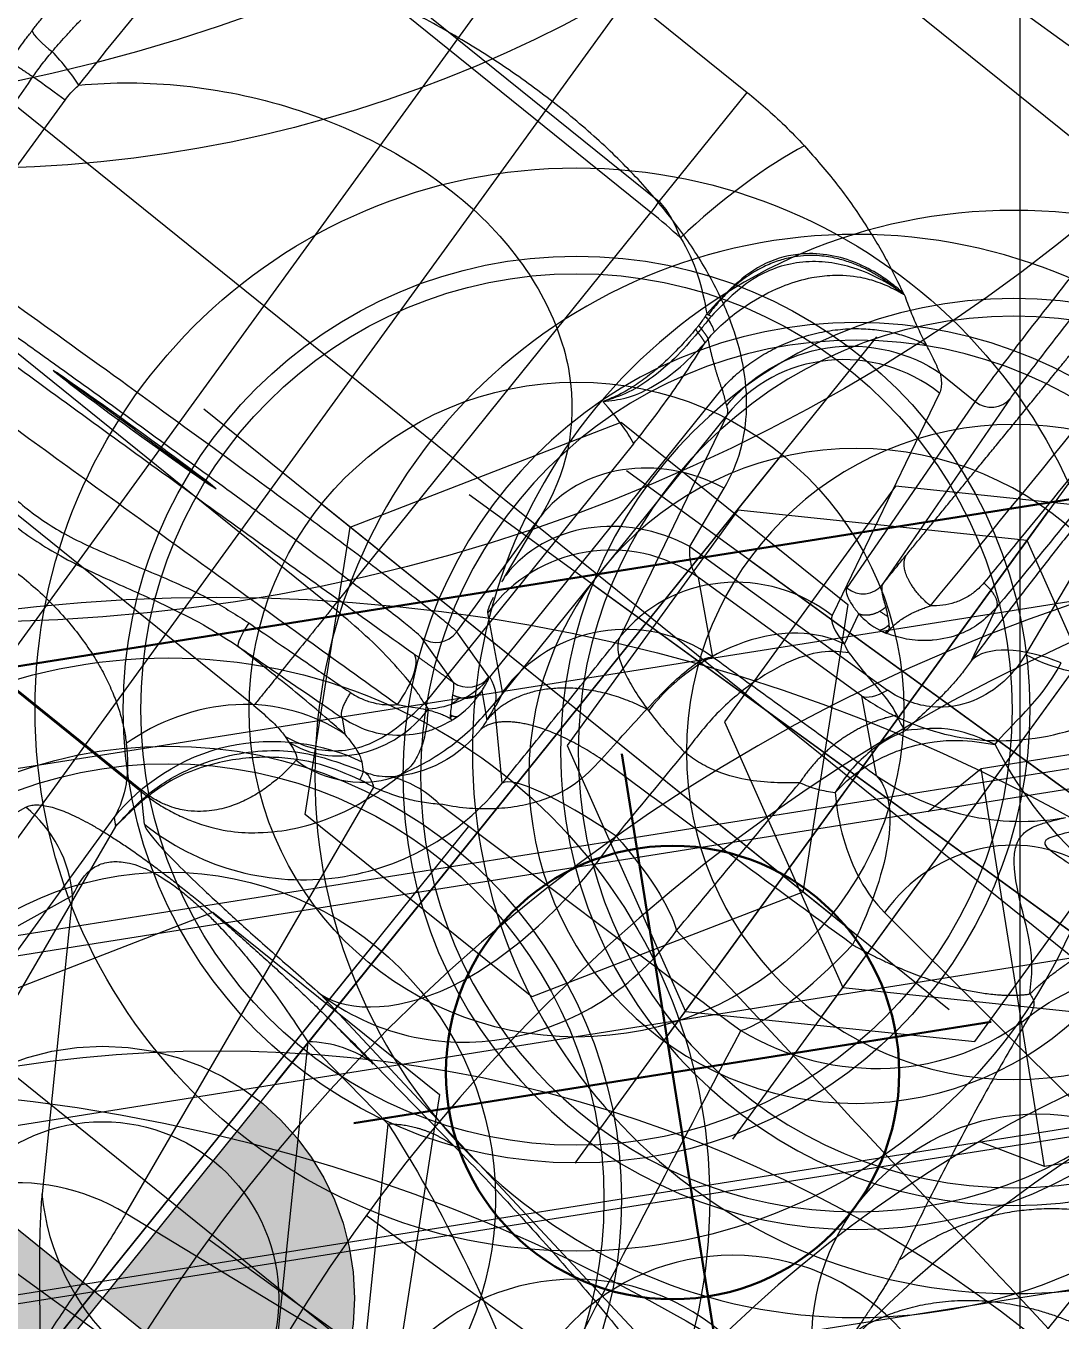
# Model space of a CAD drawing. Header units: millimetres. Extents: x 10462777 to 22643323, y 453826 to 1389191.
# Drawn here: x 11287679.01 to 11287699.56, y 585182.22 to 585207.93 of the extents above; entities that cross this region are included whole.
import ezdxf

# ---------------------------------------------------------------- set-up
doc = ezdxf.new("R2010")
doc.units = ezdxf.units.MM
doc.header["$LTSCALE"] = 200
doc.header["$MEASUREMENT"] = 0
for name, pattern in [('CENTER', [2, 1.25, -0.25, 0.25, -0.25]), ('HIDDEN', [3.75, 2.5, -1.25]), ('PHANTOM', [2.5, 1.25, -0.25, 0.25, -0.25, 0.25, -0.25])]:
    doc.linetypes.add(name, pattern=pattern)
doc.layers.get('0').update_dxf_attribs({"linetype": 'CONTINUOUS'})
for name, color, linetype in [('1', 1, 'CENTER'), ('CDQ2A50-25DC-A93L', 7, 'CONTINUOUS'), ('CENTER', 1, 'CONTINUOUS'), ('CL', 3, 'CONTINUOUS'), ('DR1433-A-002-023-000', 7, 'CONTINUOUS'), ('DR1501-002-005-002', 7, 'CONTINUOUS'), ('HIDDEN', 7, 'HIDDEN'), ('HL', 2, 'HIDDEN')]:
    doc.layers.add(name, color=color, linetype=linetype)
doc.layers.add('DR1431-08-005-000', color=7, linetype='CONTINUOUS', lineweight=50)
doc.layers.add('LAYOUT', color=8, linetype='CONTINUOUS', lineweight=25)

# ---------------------------------------------------------------- blocks, each defined once
blk = doc.blocks.new('A$C321A0869')
at = {"layer": '1', "color": 155, "linetype": 'Continuous'}
for p, q in [((391.308, 251.071), (391.308, 285.091)), ((391.336, 285.091), (391.336, 251.072)), ((394.042, 250.404), (394.042, 267.311)), ((396.544, 267.311), (396.544, 250.404)), ((406.611, 250.404), (406.611, 267.169)), ((406.88, 267.169), (406.88, 250.411)), ((409.665, 267.169), (409.665, 250.411)), ((142.66, 259.573), (127.241, 259.573)), ((144.148, 258.77), (145.052, 249.289)), ((388.255, 253.219), (389.63, 252.66)), ((387.473, 251.397), (388.848, 250.838)), ((390.846, 250.619), (391.308, 251.071)), ((391.336, 251.072), (391.308, 251.072)), ((388.848, 250.838), (383.855, 247.596)), ((396.544, 250.404), (402.263, 250.404)), ((402.263, 250.404), (406.611, 250.404)), ((406.88, 250.411), (409.665, 250.411)), ((393.954, 249.533), (393.915, 249.404)), ((138.401, 247.109), (138.274, 248.447)), ((396.196, 247.791), (396.157, 247.662)), ((402.819, 247.791), (396.196, 247.791)), ((138.401, 247.109), (143.249, 247.109)), ((397.423, 247.109), (404.769, 247.109)), ((123.156, 243.104), (123.156, 246.992)), ((140.06, 245.603), (138.899, 246.709)), ((142.9, 246.709), (138.899, 246.709)), ((142.9, 246.709), (144.06, 245.604)), ((395.937, 245.596), (397.074, 246.709)), ((404.432, 246.709), (397.074, 246.709)), ((404.432, 246.709), (399.653, 245.596)), ((135.65, 243.018), (135.65, 245.834)), ((135.778, 244.496), (135.65, 245.834)), ((388.255, 230.607), (390.414, 245.777)), ((389.516, 245.383), (383.254, 241.316)), ((389.516, 245.383), (389.245, 243.116)), ((389.998, 244.065), (389.727, 241.798)), ((407.725, 243.932), (407.725, 243.036)), ((136.297, 243.342), (135.926, 243.695)), ((407.413, 243.695), (405.897, 243.342)), ((136.767, 242.895), (136.297, 243.342)), ((405.897, 243.342), (403.093, 242.689)), ((136.695, 242.67), (135.65, 243.018)), ((384.209, 239.846), (389.245, 243.116)), ((407.725, 243.036), (403.247, 242.697)), ((137.087, 242.59), (136.767, 242.895)), ((403.093, 242.689), (402.635, 242.583)), ((128.116, 242.509), (126.116, 242.509)), ((128.116, 242.544), (128.116, 242.509)), ((128.116, 242.509), (130.116, 242.509)), ((136.192, 242.167), (135.148, 242.515)), ((408.216, 242.533), (403.737, 242.194)), ((136.742, 242.361), (137.163, 241.947)), ((402.348, 242.038), (402.994, 242.194)), ((134.811, 240.303), (135.048, 240.07)), ((403.678, 239.871), (404.805, 240.142)), ((137.119, 229.818), (136.133, 239.558)), ((398.701, 238.074), (397.284, 224.823)), ((132.31, 236.044), (132.438, 235.91)), ((132.31, 215.653), (132.31, 236.044)), ((132.438, 235.91), (133.419, 226.225)), ((146.225, 230.578), (137.119, 229.818))]:
    blk.add_line(p, q, dxfattribs=at)
for centre, major_axis, ratio, start_param, end_param in [((387.119, 252.66), (-0.947, -2.33), 0.998404, 1.145984, 1.956304), ((144.661, 251.903), (-3.004, -0.286), 0.87535, 1.617467, 3.033135), ((395.869, 250.619), (-3.52, 3.593), 0.99732, 0.797101, 2.378779), ((405.83, 250.404), (0, 3.018), 0.258819, 4.453821, 4.712389), ((407.34, 248.861), (2.957, -0.603), 0.210015, 0.770298, 1.871528), ((395.897, 249.404), (-1.926, 0.582), 0.853679, 0.339936, 1.953394), ((402.429, 250.404), (0, -3.018), 0.258819, 0.523599, 1.006905), ((138.664, 245.834), (3.004, 0.286), 0.87535, 1.617467, 3.033136), ((405.485, 248.8), (0.117, 0.999), 0.31841, 3.708241, 4.07908), ((405.86, 247.557), (0.107, -1), 0.154007, 3.904321, 4.025682), ((122.547, 247.392), (-0.98, 0.226), 0.189557, 4.024984, 4.921857), ((387.314, 243.953), (-2.74, 4.219), 0.962309, 0.190372, 1.570796), ((138.792, 244.496), (-3.004, -0.286), 0.87535, 4.75906, 6.174726), ((143.992, 250.627), (-3.469, -3.642), 0.997391, 0.77587, 1.562653), ((138.94, 243.695), (2.081, 2.185), 0.997391, 0.775872, 2.330495), ((404.473, 243.695), (0.684, -2.939), 0.973036, 1.348003, 2.920626), ((395.437, 245.777), (4.98, -0.709), 0.937234, 3.292249, 4.923338), ((140.101, 242.59), (-2.081, -2.185), 0.997391, 3.917464, 5.472087), ((399.694, 242.583), (-0.684, 2.939), 0.973037, 4.489701, 6.062323), ((387.487, 244.065), (2.497, -0.299), 0.914871, 0.129992, 0.739049), ((399.407, 242.038), (-2.935, 0.702), 0.709716, 3.466593, 5.059134), ((144.47, 244.638), (4.977, 0.725), 0.939867, 4.654655, 5.894075), ((135.148, 243.017), (-0.159, -0.477), 0.998478, 0.321964, 1.891847), ((408.216, 243.036), (0.038, -0.502), 0.974229, 4.638864, 6.205734), ((403.737, 242.694), (0.038, -0.502), 0.974229, 4.638872, 6.205747), ((402.658, 240.572), (0, -2.013), 0.224952, 3.193901, 3.896219), ((132.301, 240.738), (-0.012, 0.503), 0.186507, 1.566321, 3.088304), ((398.937, 235.246), (3.001, -0.321), 0.938062, 0.151539, 1.749148), ((137.434, 226.048), (4.004, 0.405), 0.940056, 1.554234, 2.987664)]:
    blk.add_ellipse(centre, major_axis=major_axis, ratio=ratio, start_param=start_param, end_param=end_param, dxfattribs=at)
at = {"layer": '1', "color": 155, "linetype": 'Continuous', "extrusion": (0, 0, -1)}
for start_param, end_param in [(0.000305, 1.570796), (3.141593, 6.283185), (1.570796, 3.141288)]:
    blk.add_ellipse((128.116, 242.509), major_axis=(-2, 0), ratio=0.017455, start_param=start_param, end_param=end_param, dxfattribs=at)
at = {"layer": '1', "color": 155, "linetype": 'Continuous'}
for points, degree in [([(138.274, 248.447), (138.247, 248.725), (138.123, 249.258), (137.736, 249.996), (137.17, 250.651), (136.447, 251.219), (135.592, 251.693), (134.628, 252.074), (133.573, 252.36), (132.444, 252.554), (131.257, 252.658), (130.022, 252.671), (128.75, 252.594), (127.453, 252.426), (126.143, 252.166), (124.831, 251.812), (123.978, 251.516), (123.556, 251.352)], 3), ([(389.63, 252.66), (389.66, 252.647), (389.716, 252.614), (389.794, 252.539), (389.864, 252.441), (389.929, 252.322), (389.988, 252.184), (390.041, 252.029), (390.089, 251.857), (390.133, 251.669), (390.172, 251.465), (390.207, 251.245), (390.238, 251.008), (390.264, 250.753), (390.287, 250.479), (390.305, 250.187), (390.319, 249.88), (390.328, 249.571), (390.332, 249.27), (390.333, 248.958), (390.33, 248.615), (390.322, 248.245), (390.309, 247.862), (390.292, 247.472), (390.271, 247.076), (390.246, 246.674), (390.216, 246.265), (390.182, 245.848), (390.144, 245.42), (390.101, 244.982), (390.053, 244.532), (390.017, 244.222), (389.998, 244.065)], 3), ([(390.846, 250.619), (390.821, 250.594), (390.771, 250.479), (390.698, 250.112), (390.628, 249.559), (390.564, 248.834), (390.506, 247.952), (390.455, 246.93), (390.427, 246.175), (390.414, 245.777)], 3), ([(394.042, 250.404), (394.042, 250.333), (394.039, 250.195), (394.028, 249.992), (394.01, 249.809), (393.985, 249.651), (393.965, 249.569), (393.954, 249.533)], 3), ([(406.88, 250.411), (406.848, 250.147), (406.725, 249.884), (406.585, 249.633)], 3), ([(406.611, 250.404), (406.657, 250.404), (406.747, 250.405), (406.836, 250.409), (406.88, 250.411)], 3), ([(409.665, 250.411), (409.665, 250.259), (409.658, 249.94), (409.623, 249.424), (409.579, 249.053), (409.551, 248.861)], 3), ([(406.585, 249.633), (406.413, 249.126), (406.083, 248.658), (405.737, 248.277)], 3), ([(393.915, 249.404), (393.851, 249.19), (393.785, 249.061), (393.725, 249.064)], 3), ([(145.052, 249.289), (145.074, 249.063), (145.054, 248.602), (144.8, 247.923), (144.236, 247.306), (143.576, 247.109), (143.249, 247.109)], 3), ([(393.725, 249.064), (393.724, 248.408), (394.151, 247.603), (394.819, 247.264)], 3), ([(121.819, 247.718), (121.82, 247.788), (121.825, 247.933), (121.836, 248.16), (121.852, 248.4), (121.866, 248.57), (121.873, 248.657)], 3), ([(405.359, 248.26), (405.294, 248.261), (405.165, 248.264), (404.971, 248.274), (404.779, 248.29), (404.589, 248.311), (404.401, 248.339), (404.216, 248.372), (404.034, 248.413), (403.856, 248.46), (403.684, 248.514), (403.52, 248.574), (403.364, 248.641), (403.22, 248.714), (403.132, 248.766), (403.089, 248.791)], 3), ([(122.385, 247.621), (122.39, 247.682), (122.4, 247.808), (122.42, 248.01), (122.445, 248.226), (122.465, 248.38), (122.477, 248.46)], 3), ([(405.359, 248.26), (405.352, 248.235), (405.345, 248.208), (405.338, 248.18)], 3), ([(405.438, 248.18), (405.405, 248.179), (405.371, 248.18), (405.338, 248.18)], 3), ([(405.456, 248.26), (405.445, 248.26), (405.423, 248.26), (405.391, 248.26), (405.37, 248.26), (405.359, 248.26)], 3), ([(405.456, 248.26), (405.449, 248.234), (405.443, 248.208), (405.438, 248.18)], 3), ([(405.673, 248.179), (405.594, 248.179), (405.516, 248.179), (405.438, 248.18)], 3), ([(405.676, 248.269), (405.636, 248.266), (405.559, 248.261), (405.489, 248.26), (405.456, 248.26)], 3), ([(405.757, 248.177), (405.742, 248.177), (405.713, 248.178), (405.686, 248.178), (405.673, 248.179)], 3), ([(405.737, 248.277), (405.726, 248.275), (405.705, 248.272), (405.685, 248.27), (405.676, 248.269)], 3), ([(405.744, 248.243), (405.748, 248.222), (405.752, 248.2), (405.757, 248.177)], 3), ([(404.769, 247.109), (405.022, 247.531), (405.367, 247.943)], 2), ([(405.264, 247.943), (405.299, 247.943), (405.333, 247.943), (405.367, 247.943)], 3), ([(405.367, 247.943), (405.432, 247.945), (405.495, 247.943), (405.557, 247.937)], 3), ([(121.821, 246.974), (121.819, 247.026), (121.816, 247.136), (121.814, 247.312), (121.814, 247.505), (121.817, 247.645), (121.819, 247.718)], 3), ([(121.819, 247.718), (121.878, 247.666), (122.167, 247.618), (122.385, 247.621)], 3), ([(122.369, 246.992), (122.368, 247.034), (122.366, 247.124), (122.368, 247.272), (122.373, 247.436), (122.38, 247.557), (122.385, 247.621)], 3), ([(383.855, 247.596), (383.745, 247.525), (383.485, 247.343), (382.959, 246.942), (382.344, 246.447), (381.613, 245.837), (381.07, 245.372), (380.782, 245.123)], 3), ([(397.423, 247.109), (397.151, 247.109), (396.645, 247.239), (396.297, 247.511), (396.155, 247.662)], 3), ([(123.156, 246.992), (123.156, 247.048), (123.164, 247.17), (123.186, 247.315), (123.202, 247.392)], 3), ([(142.9, 246.709), (143.022, 246.734), (143.143, 246.872), (143.249, 247.109)], 3), ([(394.819, 247.264), (394.984, 247.184), (395.149, 247.103), (395.322, 247.033)], 3), ([(397.423, 247.109), (397.317, 246.872), (397.196, 246.734), (397.074, 246.709)], 3), ([(122.461, 243.098), (122.451, 243.536), (122.43, 244.407), (122.399, 245.705), (122.379, 246.564), (122.369, 246.992)], 3), ([(123.156, 246.992), (122.943, 246.992), (122.65, 246.992), (122.369, 246.992)], 3), ([(140.06, 245.603), (140.505, 245.603), (141.393, 245.604), (142.726, 245.603), (143.615, 245.604), (144.06, 245.604)], 3), ([(144.06, 245.604), (144.726, 245.509), (145.374, 244.357), (145.658, 242.609)], 3), ([(149.334, 243.535), (149.564, 244.325), (150.058, 245.085), (150.712, 245.655)], 3), ([(395.937, 245.596), (396.351, 245.596), (397.179, 245.596), (398.415, 245.596), (399.241, 245.596), (399.653, 245.596)], 3), ([(396.537, 243.178), (396.41, 244.592), (396.177, 245.511), (395.937, 245.596)], 3), ([(399.653, 245.596), (399.596, 245.584), (399.482, 245.526), (399.315, 245.342), (399.157, 245.063), (399.009, 244.696), (398.92, 244.398), (398.878, 244.236)], 3), ([(408.499, 245.49), (408.498, 245.498), (408.497, 245.505), (408.496, 245.513)], 3), ([(389.988, 244.094), (390.131, 245.31)], 1), ([(407.993, 244.496), (408.04, 244.604), (408.139, 244.821), (408.308, 245.142), (408.433, 245.353), (408.499, 245.458)], 3), ([(408.499, 245.49), (408.499, 245.486), (408.499, 245.481), (408.499, 245.476)], 3), ([(408.499, 245.458), (408.499, 245.464), (408.499, 245.47), (408.499, 245.476)], 3), ([(135.793, 244.347), (135.788, 244.394), (135.783, 244.444), (135.778, 244.496)], 3), ([(407.725, 243.932), (407.749, 243.974), (407.799, 244.072), (407.889, 244.258), (407.957, 244.412), (407.993, 244.496)], 3), ([(407.725, 243.932), (407.692, 243.888), (407.623, 243.811), (407.519, 243.732), (407.449, 243.703), (407.413, 243.695)], 3), ([(396.538, 243.178), (396.369, 242.216), (396.115, 241.458), (395.83, 241.065)], 3), ([(396.537, 243.178), (397.253, 243.17), (397.968, 243.162), (398.684, 243.154)], 3), ([(403.247, 242.697), (403.225, 242.696), (403.184, 242.674), (403.131, 242.605), (403.086, 242.514), (403.049, 242.41), (403.019, 242.301), (403.002, 242.229), (402.994, 242.194)], 3), ([(135.148, 242.515), (135.13, 242.521), (135.044, 242.533), (134.76, 242.551), (134.327, 242.568), (133.754, 242.583), (133.057, 242.597), (132.249, 242.609), (131.35, 242.619), (130.378, 242.626), (129.356, 242.63), (128.306, 242.632), (127.252, 242.631), (126.216, 242.628), (125.223, 242.621), (124.298, 242.613), (123.748, 242.606), (123.487, 242.602)], 3), ([(136.192, 242.167), (136.455, 242.168), (136.694, 242.407), (136.695, 242.67)], 3), ([(136.742, 242.361), (136.74, 242.39), (136.736, 242.448), (136.728, 242.529), (136.718, 242.6), (136.707, 242.652), (136.699, 242.669), (136.695, 242.67)], 3), ([(137.163, 241.947), (137.143, 242.329), (137.116, 242.563), (137.087, 242.59)], 3), ([(145.658, 242.609), (143.592, 242.626), (141.526, 242.643), (139.461, 242.66)], 3), ([(144.863, 239.926), (145.203, 240.394), (145.496, 241.384), (145.658, 242.609)], 3), ([(421.739, 242.545), (421.625, 242.551), (421.349, 242.562), (420.783, 242.578), (420.083, 242.593), (419.266, 242.605), (418.353, 242.615), (417.364, 242.622), (416.322, 242.627), (415.251, 242.629), (414.176, 242.628), (413.122, 242.624), (412.113, 242.617), (411.173, 242.608), (410.324, 242.597), (409.583, 242.583), (408.971, 242.568), (408.503, 242.551), (408.295, 242.539), (408.216, 242.533)], 3), ([(120.851, 242.166), (121.505, 242.162), (122.831, 242.154), (124.885, 242.147), (126.973, 242.143), (129.073, 242.143), (131.162, 242.146), (133.221, 242.154), (134.55, 242.161), (135.206, 242.165)], 3), ([(136.655, 241.68), (136.732, 241.919), (136.753, 242.172), (136.742, 242.361)], 3), ([(402.994, 242.194), (402.968, 242.03), (402.967, 241.843), (403.001, 241.664)], 3), ([(403.737, 242.194), (403.804, 242.194), (403.93, 242.194), (404.094, 242.193), (404.242, 242.192), (404.382, 242.191), (404.473, 242.19), (404.518, 242.19)], 3), ([(137.163, 241.947), (137.171, 241.879), (137.175, 241.803), (137.172, 241.721)], 3), ([(402.273, 241.854), (402.291, 241.921), (402.317, 241.983), (402.348, 242.038)], 3), ([(137.172, 241.721), (137.141, 240.855), (136.675, 240.24), (136.278, 239.919)], 3), ([(136.608, 241.553), (136.612, 241.562), (136.637, 241.625), (136.655, 241.68)], 3), ([(389.727, 241.798), (389.656, 241.215), (389.503, 240.077), (389.238, 238.469), (388.937, 236.92), (388.71, 235.928), (388.59, 235.442)], 3), ([(403.434, 241.859), (403.396, 241.812), (403.357, 241.766), (403.319, 241.719)], 3), ([(136.602, 241.538), (136.608, 241.553), (136.607, 241.55), (136.608, 241.553)], 3), ([(403.028, 241.553), (403.031, 241.541), (403.034, 241.53), (403.037, 241.52)], 3), ([(403.167, 241.594), (403.17, 241.585), (403.173, 241.575), (403.176, 241.567)], 3), ([(134.654, 240.806), (134.738, 240.808), (134.901, 240.828), (135.134, 240.899), (135.353, 241.009), (135.485, 241.105), (135.547, 241.159)], 3), ([(405.028, 240.645), (404.95, 240.646), (404.796, 240.663), (404.57, 240.733), (404.359, 240.845), (404.169, 240.996), (404.06, 241.117), (404.01, 241.184)], 3), ([(404.01, 241.184), (407.26, 241.152), (411.007, 241.134), (414.772, 241.135)], 3), ([(393.474, 224.505), (394.259, 230.025), (395.045, 235.545), (395.83, 241.065)], 3), ([(395.83, 241.065), (397.104, 241.044), (398.377, 241.023), (399.65, 241.002)], 3), ([(132.207, 240.738), (132.416, 240.743), (132.814, 240.753), (133.357, 240.767), (133.846, 240.781), (134.28, 240.794), (134.535, 240.802), (134.654, 240.806)], 3), ([(132.308, 240.235), (132.521, 240.241), (132.929, 240.251), (133.484, 240.265), (133.984, 240.279), (134.429, 240.292), (134.689, 240.3), (134.811, 240.303)], 3), ([(399.937, 240.334), (399.708, 240.111), (399.304, 239.645), (398.867, 238.868), (398.73, 238.342), (398.701, 238.074)], 3), ([(401.774, 240.014), (401.798, 240.12), (401.845, 240.23), (401.905, 240.34)], 3), ([(414.742, 240.151), (414.064, 240.142), (412.713, 240.128), (410.689, 240.115), (408.693, 240.113), (406.728, 240.121), (405.441, 240.134), (404.805, 240.142)], 3), ([(137.38, 240.05), (136.994, 240.106), (136.607, 240.06), (136.278, 239.919)], 3), ([(137.379, 240.05), (139.874, 240.008), (142.369, 239.967), (144.863, 239.926)], 3), ([(144.863, 239.926), (145.317, 236.81), (145.771, 233.694), (146.225, 230.578)], 3), ([(413.476, 239.593), (413.45, 239.62), (413.328, 239.671), (412.949, 239.742), (412.405, 239.802), (411.729, 239.852), (410.956, 239.892), (410.116, 239.92), (409.233, 239.939), (408.323, 239.948), (407.398, 239.949), (406.465, 239.941), (405.529, 239.926), (404.59, 239.903), (403.98, 239.882), (403.678, 239.871)], 3), ([(404.757, 238.454), (404.52, 239.25), (404.078, 239.832), (403.678, 239.871)], 3), ([(135.64, 239.825), (135.687, 239.778), (135.733, 239.732), (135.779, 239.685)], 3), ([(136.133, 239.558), (136.027, 239.543), (135.922, 239.529), (135.817, 239.514)], 3), ([(401.949, 235.354), (401.996, 236.39), (402.223, 237.441), (402.674, 238.458)], 3), ([(402.674, 238.458), (403.134, 238.479), (403.886, 238.271), (404.757, 238.454)], 3), ([(131.643, 237.371), (132.047, 236.929), (132.261, 236.518), (132.31, 236.044)], 3)]:
    blk.add_open_spline(points, degree=degree, dxfattribs=at)
for points, degree, knots in [([(142.9, 246.709), (143.044, 246.714), (143.33, 246.724), (143.899, 246.809), (144.603, 247.008), (145.403, 247.408), (146.145, 247.977), (146.796, 248.726), (147.312, 249.653), (147.584, 250.564), (147.681, 251.331), (147.677, 251.729), (147.675, 251.903)], 3, [0, 0, 0, 0, 0.049204, 0.098006, 0.195949, 0.298758, 0.410567, 0.535096, 0.675092, 0.831009, 0.926119, 1, 1, 1, 1]), ([(123.202, 247.392), (123.238, 248.182), (123.277, 248.978), (123.377, 250.347), (123.446, 250.939), (123.556, 251.352)], 3, [0, 0, 0, 0, 0.5, 0.5, 1, 1, 1, 1]), ([(388.848, 250.838), (389.089, 250.888), (389.414, 250.956), (389.795, 250.735), (389.993, 250.502), (390.128, 250.224), (390.213, 249.875), (390.246, 249.629), (390.263, 249.415), (390.269, 249.247), (390.269, 249.079), (390.263, 248.864), (390.248, 248.603), (390.219, 248.332), (390.175, 247.995), (390.113, 247.626), (390.006, 247.103), (389.809, 246.299), (389.634, 245.751), (389.516, 245.383)], 3, [0, 0, 0, 0, 0.307362, 0.414588, 0.490817, 0.564876, 0.59294, 0.612679, 0.621943, 0.630719, 0.637952, 0.645402, 0.661129, 0.677951, 0.695532, 0.731949, 0.769379, 0.845481, 1, 1, 1, 1]), ([(391.308, 251.071), (391.311, 250.964), (391.316, 250.738), (391.352, 250.477), (391.391, 250.275), (391.442, 250.059), (391.663, 249.366), (392.257, 248.521), (393.063, 247.898), (393.965, 247.47), (394.514, 247.338), (394.819, 247.264)], 3, [0, 0, 0, 0, 0.021393, 0.044791, 0.058072, 0.07237, 0.104232, 0.281426, 0.563605, 0.758384, 1, 1, 1, 1]), ([(393.725, 249.064), (393.516, 249.076), (393.203, 249.115), (392.786, 249.227), (392.474, 249.349), (392.164, 249.519), (391.907, 249.721), (391.705, 249.946), (391.556, 250.165), (391.438, 250.417), (391.358, 250.724), (391.336, 250.951), (391.336, 251.072)], 3, [0, 0, 0, 0, 0.25, 0.375, 0.5, 0.625, 0.75, 0.8125, 0.875, 0.9375, 0.96875, 1, 1, 1, 1]), ([(396.544, 250.404), (396.328, 250.404), (395.901, 250.404), (395.28, 250.404), (394.78, 250.404), (394.43, 250.404), (394.216, 250.404), (394.097, 250.404), (394.058, 250.404), (394.042, 250.404)], 3, [0, 0, 0, 0, 0.196174, 0.387331, 0.561509, 0.711078, 0.833303, 0.928865, 1, 1, 1, 1]), ([(396.198, 247.791), (396.223, 247.861), (396.274, 248.001), (396.363, 248.352), (396.458, 248.883), (396.53, 249.621), (396.54, 250.147), (396.544, 250.404)], 3, [0, 0, 0, 0, 0.125274, 0.250499, 0.500389, 0.756193, 1, 1, 1, 1]), ([(123.202, 247.392), (124.203, 248.272), (125.484, 249.033), (128.328, 249.988), (129.882, 250.161), (132.579, 249.771), (133.696, 249.223), (135.19, 247.741), (135.584, 246.814), (135.65, 245.834)], 3, [0, 0, 0, 0, 0.25, 0.25, 0.5, 0.5, 0.75, 0.75, 1, 1, 1, 1]), ([(393.954, 249.533), (393.994, 249.343), (394.102, 248.834), (394.839, 247.994), (395.707, 247.864), (396.196, 247.791)], 3, [0, 0, 0, 0, 0.205597, 0.552496, 1, 1, 1, 1]), ([(409.551, 248.861), (409.494, 248.534), (409.379, 247.871), (409.112, 246.956), (408.814, 246.148), (408.604, 245.708), (408.506, 245.503)], 3, [0, 0, 0, 0, 0.262646, 0.532561, 0.781722, 1, 1, 1, 1]), ([(403.089, 248.791), (403.201, 248.681), (403.437, 248.448), (403.915, 248.202), (404.525, 248.016), (405.005, 247.969), (405.264, 247.943)], 3, [0, 0, 0, 0, 0.205064, 0.43517, 0.695757, 1, 1, 1, 1]), ([(405.338, 248.18), (405.105, 248.189), (404.671, 248.205), (404.076, 248.32), (403.544, 248.492), (403.241, 248.691), (403.089, 248.791)], 3, [0, 0, 0, 0, 0.278701, 0.517032, 0.756693, 1, 1, 1, 1]), ([(408.506, 245.504), (408.506, 245.504), (408.506, 245.505), (408.506, 245.506), (408.506, 245.509), (408.507, 245.517), (408.508, 245.536), (408.509, 245.574), (408.511, 245.658), (408.509, 245.837), (408.487, 246.16), (408.367, 246.789), (407.988, 247.503), (407.051, 248.201), (406.267, 248.246), (405.737, 248.277)], 3, [0, 0, 0, 0, 0.000172, 0.000454, 0.001054, 0.002401, 0.005691, 0.013705, 0.02761, 0.062287, 0.133019, 0.243884, 0.487822, 0.653682, 1, 1, 1, 1]), ([(408.485, 245.651), (408.485, 245.669), (408.485, 245.712), (408.483, 245.782), (408.479, 245.859), (408.474, 245.937), (408.467, 246.015), (408.458, 246.093), (408.447, 246.171), (408.434, 246.252), (408.418, 246.339), (408.398, 246.433), (408.371, 246.536), (408.338, 246.647), (408.296, 246.768), (408.242, 246.897), (408.175, 247.037), (408.089, 247.187), (407.979, 247.346), (407.838, 247.513), (407.66, 247.682), (407.439, 247.846), (407.167, 247.996), (406.842, 248.122), (406.466, 248.21), (406.093, 248.248), (405.849, 248.248), (405.744, 248.243)], 3, [0, 0, 0, 0, 0.013498, 0.032213, 0.051221, 0.070368, 0.089507, 0.108556, 0.127586, 0.147216, 0.16819, 0.191232, 0.21667, 0.244467, 0.274592, 0.307303, 0.343238, 0.383058, 0.427422, 0.47671, 0.531432, 0.59294, 0.661906, 0.739364, 0.826694, 0.925243, 1, 1, 1, 1]), ([(408.485, 245.651), (408.484, 245.661), (408.482, 245.691), (408.47, 245.809), (408.427, 246.113), (408.257, 246.72), (407.8, 247.482), (406.871, 248.084), (406.15, 248.144), (405.757, 248.177)], 3, [0, 0, 0, 0, 0.007825, 0.021457, 0.08623, 0.230394, 0.477553, 0.714749, 1, 1, 1, 1]), ([(402.819, 247.791), (403.225, 247.797), (404.032, 247.81), (404.855, 247.899), (405.264, 247.943)], 3, [0, 0, 0, 0, 0.502327, 1, 1, 1, 1]), ([(405.557, 247.937), (405.714, 247.915), (406.02, 247.873), (406.566, 247.713), (407.111, 247.471), (407.581, 247.145), (407.944, 246.789), (408.199, 246.422), (408.373, 246.023), (408.446, 245.746), (408.475, 245.57), (408.485, 245.514), (408.49, 245.493), (408.495, 245.482), (408.497, 245.478), (408.499, 245.476)], 3, [0, 0, 0, 0, 0.116959, 0.228589, 0.407555, 0.538438, 0.637495, 0.773409, 0.860344, 0.953165, 0.980414, 0.990502, 0.994841, 0.997204, 1, 1, 1, 1]), ([(396.155, 247.662), (396.026, 247.575), (395.772, 247.403), (395.412, 247.261), (395.092, 247.202), (394.909, 247.244), (394.819, 247.264)], 3, [0, 0, 0, 0, 0.262565, 0.515723, 0.76245, 1, 1, 1, 1]), ([(138.899, 246.709), (138.896, 246.71), (138.87, 246.714), (138.82, 246.726), (138.751, 246.755), (138.683, 246.796), (138.616, 246.849), (138.549, 246.914), (138.483, 246.991), (138.434, 247.059), (138.407, 247.1), (138.401, 247.109)], 3, [0, 0, 0, 0, 0.019231, 0.152563, 0.285669, 0.418951, 0.552837, 0.687776, 0.824223, 0.96263, 1, 1, 1, 1]), ([(149.081, 243.888), (148.993, 244.044), (148.825, 244.339), (148.44, 244.769), (147.838, 245.257), (147.295, 245.746), (147.107, 246.145), (147.088, 246.391), (147.18, 246.618), (147.365, 246.865), (147.517, 247.043), (147.597, 247.137)], 3, [0, 0, 0, 0, 0.112378, 0.212022, 0.38125, 0.626937, 0.716016, 0.791077, 0.882736, 0.937814, 1, 1, 1, 1]), ([(150.126, 246.27), (149.914, 246.343), (149.557, 246.467), (148.982, 246.481), (148.605, 246.465), (148.258, 246.443), (147.893, 246.419), (147.536, 246.439), (147.55, 246.581), (147.598, 246.67), (147.748, 246.861), (147.912, 247.052), (148.029, 247.189)], 3, [0, 0, 0, 0, 0.265002, 0.446461, 0.55115, 0.587095, 0.728981, 0.842237, 0.862993, 0.883813, 0.916512, 1, 1, 1, 1]), ([(404.769, 247.109), (404.763, 247.1), (404.728, 247.053), (404.667, 246.972), (404.606, 246.889), (404.575, 246.844), (404.564, 246.827)], 3, [0, 0, 0, 0, 0.078573, 0.401813, 0.759526, 1, 1, 1, 1]), ([(395.322, 247.033), (395.34, 247.026), (395.538, 246.947), (395.926, 246.831), (396.497, 246.725), (396.883, 246.714), (397.074, 246.709)], 3, [0, 0, 0, 0, 0.034076, 0.370714, 0.688433, 1, 1, 1, 1]), ([(404.564, 246.827), (404.554, 246.812), (404.528, 246.776), (404.487, 246.735), (404.453, 246.716), (404.435, 246.71), (404.432, 246.709)], 3, [0, 0, 0, 0, 0.235899, 0.599993, 0.931078, 1, 1, 1, 1]), ([(404.564, 246.827), (405.261, 246.834), (406.099, 246.556), (407.336, 245.423), (407.68, 244.618), (407.725, 243.932)], 3, [0, 0, 0, 0, 0.5, 0.5, 1, 1, 1, 1]), ([(390.414, 245.777), (390.471, 245.103), (391.14, 244.281), (393.626, 243.225), (395.284, 243.059), (396.537, 243.178)], 3, [0, 0, 0, 0, 0.5, 0.5, 1, 1, 1, 1]), ([(139.605, 243.996), (139.635, 244.211), (139.696, 244.663), (139.808, 245.154), (139.932, 245.499), (140.018, 245.568), (140.06, 245.603)], 3, [0, 0, 0, 0, 0.237803, 0.498684, 0.749024, 1, 1, 1, 1]), ([(408.496, 245.513), (408.493, 245.545), (408.489, 245.591), (408.486, 245.637), (408.485, 245.651)], 3, [0, 0, 0, 0, 0.713494, 1, 1, 1, 1]), ([(408.506, 245.503), (408.505, 245.501), (408.502, 245.497), (408.5, 245.492), (408.499, 245.49)], 3, [0, 0, 0, 0, 0.489401, 1, 1, 1, 1]), ([(398.878, 244.236), (398.839, 244.071), (398.76, 243.741), (398.709, 243.35), (398.684, 243.154)], 3, [0, 0, 0, 0, 0.498251, 1, 1, 1, 1]), ([(135.926, 243.695), (135.909, 243.712), (135.879, 243.784), (135.849, 243.932), (135.837, 244.007)], 3, [0, 0, 0, 0, 0.573601, 1, 1, 1, 1]), ([(139.461, 242.66), (139.485, 242.9), (139.533, 243.381), (139.581, 243.79), (139.605, 243.996)], 3, [0, 0, 0, 0, 0.497252, 1, 1, 1, 1]), ([(149.081, 243.888), (149.118, 243.876), (149.191, 243.852), (149.296, 243.751), (149.318, 243.621), (149.334, 243.535)], 3, [0, 0, 0, 0, 0.249345, 0.498381, 1, 1, 1, 1]), ([(149.334, 243.535), (149.379, 243.072), (149.471, 242.12), (149.647, 240.772), (149.853, 239.412), (150.007, 238.53), (150.087, 238.078)], 3, [0, 0, 0, 0, 0.230328, 0.47364, 0.730146, 1, 1, 1, 1]), ([(135.65, 243.018), (135.606, 243.025), (135.52, 243.039), (135.136, 243.058), (134.617, 243.075), (133.987, 243.09), (133.289, 243.102), (132.554, 243.112), (131.811, 243.119), (130.484, 243.13), (128.377, 243.137), (125.511, 243.131), (123.946, 243.113), (123.156, 243.104)], 3, [0, 0, 0, 0, 0.077293, 0.150401, 0.219337, 0.284093, 0.34467, 0.401065, 0.453279, 0.501308, 0.664235, 0.830466, 1, 1, 1, 1]), ([(389.245, 243.116), (388.85, 241.924), (388.443, 240.984), (387.629, 239.257), (387.219, 238.491), (386.808, 237.789)], 3, [0, 0, 0, 0, 0.5, 0.5, 1, 1, 1, 1]), ([(402.273, 241.854), (402.178, 242.004), (401.98, 242.315), (401.353, 242.72), (400.525, 243.02), (399.59, 243.181), (398.978, 243.163), (398.684, 243.154)], 3, [0, 0, 0, 0, 0.19018, 0.394946, 0.605075, 0.809834, 1, 1, 1, 1]), ([(399.65, 241.002), (399.56, 241.11), (399.377, 241.328), (399.052, 241.793), (398.822, 242.29), (398.705, 242.761), (398.691, 243.027), (398.684, 243.154)], 3, [0, 0, 0, 0, 0.245235, 0.496729, 0.749278, 0.879644, 1, 1, 1, 1]), ([(422.215, 243.048), (422.043, 243.055), (421.706, 243.069), (420.938, 243.087), (420.039, 243.102), (419.031, 243.114), (417.959, 243.123), (416.86, 243.128), (415.765, 243.131), (414.341, 243.132), (412.522, 243.126), (410.452, 243.108), (408.613, 243.078), (408.029, 243.05), (407.725, 243.036)], 3, [0, 0, 0, 0, 0.070682, 0.139053, 0.205122, 0.268885, 0.330342, 0.389493, 0.446337, 0.500874, 0.608644, 0.727773, 0.858235, 1, 1, 1, 1]), ([(139.461, 242.66), (139.428, 242.424), (139.358, 241.908), (139.025, 241.337), (138.653, 240.898), (138.282, 240.576), (137.853, 240.278), (137.541, 240.128), (137.379, 240.05)], 3, [0, 0, 0, 0, 0.187022, 0.407873, 0.535661, 0.67701, 0.831983, 1, 1, 1, 1]), ([(135.206, 242.165), (135.466, 242.166), (135.689, 242.167), (135.949, 242.168), (136.192, 242.167)], 2, [0, 0, 0, 0.5, 0.5, 1, 1, 1]), ([(135.547, 241.159), (135.546, 241.394), (135.512, 241.669), (135.379, 242.06), (135.286, 242.161), (135.206, 242.165)], 3, [0, 0, 0, 0, 0.5, 0.5, 1, 1, 1, 1]), ([(136.323, 241.961), (136.297, 242.012), (136.238, 242.126), (136.209, 242.153), (136.192, 242.167)], 3, [0, 0, 0, 0, 0.446978, 1, 1, 1, 1]), ([(403.737, 242.194), (403.691, 242.168), (403.61, 242.121), (403.487, 241.938), (403.434, 241.859)], 3, [0, 0, 0, 0, 0.56781, 1, 1, 1, 1]), ([(404.518, 242.19), (406.843, 242.166), (409.442, 242.153), (410.084, 242.15), (410.722, 242.148), (411.332, 242.145), (412.016, 242.144), (413.594, 242.14), (414.764, 242.139)], 2, [0, 0, 0, 0.5, 0.5, 0.625, 0.625, 0.75, 0.75, 1, 1, 1]), ([(136.411, 241.803), (136.411, 241.805), (136.38, 241.86), (136.351, 241.911), (136.323, 241.961)], 3, [0, 0, 0, 0, 0.02192, 1, 1, 1, 1]), ([(136.411, 241.803), (136.412, 241.804), (136.418, 241.822), (136.43, 241.859), (136.447, 241.917), (136.458, 241.965), (136.464, 241.994), (136.466, 242.002)], 3, [0, 0, 0, 0, 0.003661, 0.265877, 0.54947, 0.858754, 1, 1, 1, 1]), ([(136.52, 241.613), (136.507, 241.635), (136.471, 241.694), (136.435, 241.761), (136.411, 241.803)], 3, [0, 0, 0, 0, 0.358535, 1, 1, 1, 1]), ([(401.905, 240.34), (401.943, 240.43), (402.014, 240.599), (402.072, 240.906), (402.124, 241.178), (402.175, 241.445), (402.235, 241.694), (402.273, 241.854)], 3, [0, 0, 0, 0, 0.299553, 0.563843, 0.684076, 0.796749, 1, 1, 1, 1]), ([(403.001, 241.664), (403.005, 241.646), (403.013, 241.609), (403.022, 241.574), (403.027, 241.555), (403.028, 241.553)], 3, [0, 0, 0, 0, 0.44778, 0.948401, 1, 1, 1, 1]), ([(403.319, 241.719), (403.3, 241.696), (403.268, 241.658), (403.227, 241.616), (403.207, 241.597), (403.2, 241.59)], 3, [0, 0, 0, 0, 0.493346, 0.825258, 1, 1, 1, 1]), ([(403.297, 241.898), (403.298, 241.878), (403.301, 241.836), (403.308, 241.775), (403.315, 241.736), (403.319, 241.719)], 3, [0, 0, 0, 0, 0.345079, 0.698946, 1, 1, 1, 1]), ([(135.547, 241.159), (135.56, 241.165), (135.657, 241.212), (135.82, 241.297), (136.01, 241.391), (136.17, 241.457), (136.303, 241.502), (136.412, 241.53), (136.499, 241.546), (136.562, 241.552), (136.595, 241.548), (136.601, 241.541), (136.602, 241.538)], 3, [0, 0, 0, 0, 0.019584, 0.149994, 0.279955, 0.399062, 0.510093, 0.615931, 0.720013, 0.824028, 0.928488, 1, 1, 1, 1]), ([(136.355, 241.106), (136.378, 241.138), (136.472, 241.274), (136.546, 241.424), (136.602, 241.538)], 3, [0, 0, 0, 0, 0.241378, 1, 1, 1, 1]), ([(136.544, 241.581), (136.543, 241.581), (136.535, 241.591), (136.528, 241.603), (136.52, 241.613)], 3, [0, 0, 0, 0, 0.058368, 1, 1, 1, 1]), ([(136.544, 241.581), (136.547, 241.587), (136.552, 241.6), (136.558, 241.614), (136.561, 241.621)], 3, [0, 0, 0, 0, 0.542421, 1, 1, 1, 1]), ([(136.584, 241.547), (136.581, 241.548), (136.572, 241.55), (136.559, 241.562), (136.548, 241.576), (136.544, 241.581)], 3, [0, 0, 0, 0, 0.224658, 0.714713, 1, 1, 1, 1]), ([(136.602, 241.538), (136.6, 241.54), (136.598, 241.544), (136.588, 241.546), (136.584, 241.547)], 3, [0, 0, 0, 0, 0.660066, 1, 1, 1, 1]), ([(403.102, 241.517), (403.088, 241.517), (403.061, 241.519), (403.045, 241.52), (403.037, 241.52)], 3, [0, 0, 0, 0, 0.507182, 1, 1, 1, 1]), ([(403.515, 240.712), (403.497, 240.731), (403.376, 240.86), (403.192, 241.117), (403.087, 241.391), (403.037, 241.52)], 3, [0, 0, 0, 0, 0.087055, 0.568437, 1, 1, 1, 1]), ([(403.13, 241.533), (403.127, 241.53), (403.118, 241.523), (403.109, 241.519), (403.102, 241.517)], 3, [0, 0, 0, 0, 0.307738, 1, 1, 1, 1]), ([(403.102, 241.517), (403.121, 241.518), (403.168, 241.516), (403.258, 241.505), (403.363, 241.485), (403.472, 241.455), (403.577, 241.418), (403.674, 241.377), (403.764, 241.331), (403.851, 241.282), (403.933, 241.233), (403.987, 241.198), (404.01, 241.184)], 3, [0, 0, 0, 0, 0.12503, 0.254145, 0.384633, 0.505575, 0.612549, 0.707362, 0.791364, 0.868564, 0.945113, 1, 1, 1, 1]), ([(403.176, 241.567), (403.164, 241.558), (403.148, 241.546), (403.134, 241.535), (403.13, 241.533)], 3, [0, 0, 0, 0, 0.748714, 1, 1, 1, 1]), ([(403.2, 241.59), (403.194, 241.584), (403.186, 241.576), (403.178, 241.569), (403.176, 241.567)], 3, [0, 0, 0, 0, 0.75145, 1, 1, 1, 1]), ([(120.502, 241.16), (121.195, 241.156), (122.582, 241.148), (124.738, 241.141), (126.921, 241.137), (129.119, 241.137), (131.304, 241.141), (133.462, 241.148), (134.852, 241.155), (135.547, 241.159)], 3, [0, 0, 0, 0, 0.142909, 0.285792, 0.428662, 0.571517, 0.714357, 0.85718, 1, 1, 1, 1]), ([(134.811, 240.303), (134.975, 240.32), (135.358, 240.359), (135.903, 240.629), (136.227, 240.934), (136.355, 241.106)], 3, [0, 0, 0, 0, 0.275569, 0.645455, 1, 1, 1, 1]), ([(399.65, 241.002), (399.685, 240.883), (399.75, 240.657), (399.877, 240.438), (399.937, 240.334)], 3, [0, 0, 0, 0, 0.525112, 1, 1, 1, 1]), ([(123.029, 240.617), (123.275, 240.61), (123.729, 240.596), (124.364, 240.506), (124.927, 240.401), (125.442, 240.29), (125.929, 240.183), (126.544, 240.059), (127.347, 239.951), (128.195, 240.002), (128.916, 240.139), (129.484, 240.274), (130.06, 240.417), (130.68, 240.557), (131.399, 240.689), (131.922, 240.72), (132.207, 240.738)], 3, [0, 0, 0, 0, 0.080725, 0.148995, 0.208367, 0.266347, 0.319067, 0.36904, 0.467913, 0.577834, 0.63918, 0.702779, 0.764647, 0.82981, 0.9073, 1, 1, 1, 1]), ([(404.805, 240.142), (404.645, 240.157), (404.352, 240.183), (403.907, 240.375), (403.648, 240.576), (403.515, 240.712)], 3, [0, 0, 0, 0, 0.336008, 0.6164, 1, 1, 1, 1]), ([(414.743, 240.654), (414.29, 240.647), (413.016, 240.632), (410.934, 240.617), (408.519, 240.615), (406.557, 240.627), (405.41, 240.64), (405.028, 240.645)], 3, [0, 0, 0, 0, 0.134408, 0.378461, 0.622805, 0.872393, 1, 1, 1, 1]), ([(401.774, 240.014), (401.635, 240.082), (401.357, 240.219), (400.896, 240.334), (400.419, 240.383), (400.098, 240.351), (399.937, 240.334)], 3, [0, 0, 0, 0, 0.249887, 0.499991, 0.749996, 1, 1, 1, 1]), ([(122.919, 240.115), (123.126, 240.111), (123.569, 240.101), (124.373, 240.004), (125.29, 239.837), (126.299, 239.649), (127.329, 239.54), (128.445, 239.596), (129.405, 239.784), (130.193, 239.953), (130.855, 240.084), (131.562, 240.198), (132.073, 240.224), (132.308, 240.235)], 3, [0, 0, 0, 0, 0.066143, 0.141795, 0.256863, 0.361252, 0.46566, 0.583208, 0.712167, 0.773874, 0.837655, 0.925215, 1, 1, 1, 1]), ([(135.048, 240.07), (134.661, 240.106), (133.951, 240.171), (132.822, 240.215), (132.308, 240.235)], 3, [0, 0, 0, 0, 0.544753, 1, 1, 1, 1]), ([(399.937, 240.334), (400.062, 240.322), (400.346, 240.295), (400.912, 240.136), (401.614, 239.769), (402.269, 239.16), (402.551, 238.671), (402.674, 238.458)], 3, [0, 0, 0, 0, 0.113824, 0.257826, 0.51685, 0.789518, 1, 1, 1, 1]), ([(135.048, 240.07), (134.336, 240.043), (133.568, 239.769), (132.331, 238.773), (131.878, 238.071), (131.643, 237.371)], 3, [0, 0, 0, 0, 0.5, 0.5, 1, 1, 1, 1]), ([(135.048, 240.07), (135.189, 240.031), (135.47, 239.953), (135.584, 239.867), (135.64, 239.825)], 3, [0, 0, 0, 0, 0.505837, 1, 1, 1, 1]), ([(136.278, 239.919), (136.221, 239.878), (136.14, 239.818), (135.984, 239.741), (135.866, 239.707), (135.812, 239.691)], 3, [0, 0, 0, 0, 0.556018, 0.796902, 1, 1, 1, 1]), ([(136.133, 239.558), (136.241, 239.584), (136.471, 239.638), (136.788, 239.75), (137.101, 239.889), (137.283, 239.994), (137.38, 240.05)], 3, [0, 0, 0, 0, 0.206246, 0.44022, 0.704152, 1, 1, 1, 1]), ([(402.674, 238.458), (402.594, 238.746), (402.42, 239.37), (402, 239.788), (401.774, 240.014)], 3, [0, 0, 0, 0, 0.46166, 1, 1, 1, 1]), ([(403.678, 239.871), (403.589, 239.866), (403.399, 239.855), (403.123, 239.859), (402.844, 239.877), (402.492, 239.914), (402.189, 239.958), (401.932, 239.995), (401.825, 240.008), (401.774, 240.014)], 3, [0, 0, 0, 0, 0.111692, 0.235037, 0.367162, 0.502968, 0.76944, 0.890957, 1, 1, 1, 1]), ([(132.31, 236.044), (132.349, 236.881), (132.688, 237.81), (133.935, 239.227), (134.814, 239.68), (135.64, 239.825)], 3, [0, 0, 0, 0, 0.5, 0.5, 1, 1, 1, 1]), ([(133.992, 238.9), (134.163, 239.034), (134.716, 239.394), (135.353, 239.568), (135.779, 239.685)], 3, [0, 0, 0, 0, 0.329252, 1, 1, 1, 1]), ([(135.812, 239.691), (135.806, 239.69), (135.796, 239.688), (135.784, 239.686), (135.779, 239.685)], 3, [0, 0, 0, 0, 0.572233, 1, 1, 1, 1]), ([(135.779, 239.685), (135.783, 239.671), (135.79, 239.644), (135.808, 239.557), (135.817, 239.514)], 3, [0, 0, 0, 0, 0.5, 1, 1, 1, 1]), ([(136.133, 239.558), (136.056, 239.609), (135.944, 239.683), (135.843, 239.689), (135.812, 239.691)], 3, [0, 0, 0, 0, 0.686252, 1, 1, 1, 1]), ([(135.817, 239.514), (135.544, 239.453), (134.958, 239.321), (134.101, 238.867), (133.296, 238.153), (132.639, 237.142), (132.507, 236.334), (132.438, 235.91)], 3, [0, 0, 0, 0, 0.153861, 0.330831, 0.530874, 0.753948, 1, 1, 1, 1]), ([(124.171, 237.884), (124.266, 237.946), (124.509, 238.091), (124.941, 238.303), (125.461, 238.5), (125.993, 238.65), (126.508, 238.752), (127.004, 238.814), (127.486, 238.842), (127.964, 238.838), (128.45, 238.803), (128.946, 238.731), (129.423, 238.623), (129.854, 238.491), (130.232, 238.344), (130.569, 238.183), (130.874, 238.008), (131.147, 237.822), (131.39, 237.625), (131.548, 237.473), (131.629, 237.387), (131.643, 237.371)], 3, [0, 0, 0, 0, 0.050206, 0.121697, 0.192061, 0.254502, 0.311173, 0.362686, 0.411648, 0.460199, 0.510527, 0.564911, 0.622823, 0.677664, 0.728627, 0.780086, 0.832024, 0.883516, 0.935268, 0.988244, 1, 1, 1, 1]), ([(132.438, 235.91), (132.48, 236.249), (132.558, 236.889), (132.94, 237.725), (133.418, 238.386), (133.794, 238.746), (133.992, 238.9)], 3, [0, 0, 0, 0, 0.295105, 0.556728, 0.784817, 1, 1, 1, 1]), ([(150.087, 238.078), (150.088, 238.068), (150.092, 238.045), (150.098, 238.01), (150.104, 237.972), (150.11, 237.934), (150.115, 237.896), (150.12, 237.858), (150.125, 237.818), (150.13, 237.778), (150.135, 237.737), (150.139, 237.696), (150.143, 237.653), (150.148, 237.61), (150.152, 237.566), (150.156, 237.52), (150.16, 237.472), (150.163, 237.424), (150.167, 237.376), (150.17, 237.328), (150.173, 237.282), (150.176, 237.236), (150.179, 237.189), (150.181, 237.143), (150.184, 237.097), (150.186, 237.05), (150.189, 237), (150.191, 236.945), (150.194, 236.886), (150.196, 236.821), (150.199, 236.75), (150.202, 236.672), (150.204, 236.586), (150.207, 236.507), (150.208, 236.456), (150.209, 236.437)], 3, [0, 0, 0, 0, 0.023274, 0.054888, 0.084756, 0.11342, 0.141458, 0.16944, 0.197522, 0.225565, 0.253594, 0.281635, 0.309631, 0.33763, 0.366026, 0.395235, 0.425265, 0.455736, 0.485498, 0.513837, 0.541013, 0.567571, 0.594335, 0.621153, 0.646701, 0.672792, 0.700613, 0.73049, 0.762755, 0.797723, 0.835687, 0.876967, 0.921891, 0.970783, 1, 1, 1, 1]), ([(137.119, 229.818), (137.132, 229.665), (137.157, 229.358), (137.197, 228.685), (137.238, 227.863), (137.277, 226.909), (137.315, 225.842), (137.348, 224.713), (137.38, 223.501), (137.397, 222.679), (137.406, 222.25)], 3, [0, 0, 0, 0, 0.12227, 0.246247, 0.371943, 0.499371, 0.621613, 0.749499, 0.869315, 1, 1, 1, 1])]:
    blk.add_open_spline(points, degree=degree, knots=knots, dxfattribs=at)
for points, weights in [([(405.338, 248.18), (405.317, 248.084), (405.293, 248.005), (405.264, 247.943)], [1.00834393841, 0.997214926689, 0.997218688467, 1.00835522375]), ([(405.438, 248.18), (405.418, 248.084), (405.394, 248.005), (405.367, 247.943)], [1.0080390038, 0.997122503689, 0.997323983271, 1.00864344255]), ([(405.737, 248.277), (405.739, 248.266), (405.742, 248.255), (405.744, 248.243)], [1.00221835038, 1.00145249976, 1.00088494756, 1.00051569379]), ([(404.769, 247.109), (406.382, 247.043), (407.701, 245.974), (407.993, 244.496)], [1.16091968128, 0.946361222911, 0.946360106247, 1.16091633129]), ([(121.821, 246.974), (121.889, 246.975), (122.108, 246.982), (122.369, 246.992)], [1.13319327152, 0.950764818223, 0.955734010051, 1.148100847]), ([(149.081, 243.888), (149.231, 244.765), (149.587, 245.577), (150.126, 246.27)], [1.01739674766, 0.994201205386, 0.994201084113, 1.01739638384]), ([(408.506, 245.504), (408.503, 245.507), (408.5, 245.51), (408.496, 245.513)], [1.00238161231, 1.00203987672, 1.00173491765, 1.0014667351]), ([(139.605, 243.996), (138.17, 243.765), (137.218, 242.966), (137.163, 241.947)], [1.12169121149, 0.959436246442, 0.959436262838, 1.12169126067]), ([(145.658, 242.609), (147.216, 242.8), (148.442, 243.258), (149.081, 243.888)], [1.05507640955, 0.981641595459, 0.981641196817, 1.05507521363]), ([(389.727, 241.798), (389.716, 242.281), (389.545, 242.733), (389.245, 243.116)], [1.00013763329, 1.00260528031, 1.0382550254, 1.10708686856]), ([(139.461, 242.66), (138.168, 242.614), (137.298, 242.257), (137.172, 241.721)], [1.10239993024, 0.9658684077, 0.965866689943, 1.10239477697]), ([(136.466, 242.002), (136.639, 242.077), (136.737, 242.211), (136.742, 242.361)], [1.02121972843, 0.966875812682, 1.01691334042, 1.17133231166]), ([(403.297, 241.898), (403.131, 241.964), (403.023, 242.073), (402.994, 242.194)], [1.03435756388, 0.969694685035, 0.996306203185, 1.11419211833]), ([(404.01, 241.184), (404.015, 241.766), (404.224, 242.181), (404.518, 242.19)], [1.16793816946, 0.94401829887, 0.944020610206, 1.16794510346]), ([(136.323, 241.961), (136.372, 241.969), (136.42, 241.983), (136.466, 242.002)], [1.09218849979, 1.06021557898, 1.03655932186, 1.02121972843]), ([(136.561, 241.621), (136.609, 241.633), (136.641, 241.654), (136.655, 241.68)], [1.01135792557, 1.02920633657, 1.06809066032, 1.12801089682]), ([(403.167, 241.594), (403.088, 241.608), (403.032, 241.632), (403.001, 241.664)], [1.00094827067, 1.00725326876, 1.04499944886, 1.11418681095]), ([(403.434, 241.859), (403.387, 241.868), (403.341, 241.881), (403.297, 241.898)], [1.11421035572, 1.07983128923, 1.05321369195, 1.03435756388]), ([(136.52, 241.614), (136.535, 241.616), (136.548, 241.618), (136.561, 241.621)], [1.00184901261, 1.00367145692, 1.00684109458, 1.01135792557]), ([(136.584, 241.547), (136.596, 241.547), (136.604, 241.55), (136.608, 241.553)], [1.05653735452, 1.07555338142, 1.09936636001, 1.12797629031]), ([(403.13, 241.533), (403.083, 241.534), (403.048, 241.541), (403.028, 241.553)], [1.01269347608, 1.02961228257, 1.06344406929, 1.11418883623]), ([(403.2, 241.59), (403.189, 241.591), (403.178, 241.593), (403.167, 241.594)], [1.00008830537, 0.999836519031, 1.00012317413, 1.00094827067]), ([(153.073, 241.317), (151.569, 240.717), (150.511, 239.546), (150.087, 238.078)], [1.02650890995, 0.975311022228, 0.998273776495, 1.09539717275]), ([(401.905, 240.34), (401.283, 240.855), (400.488, 241.089), (399.65, 241.002)], [1.04265613269, 0.985781248103, 0.985781289102, 1.04265625569]), ([(134.654, 240.806), (134.661, 240.529), (134.724, 240.317), (134.811, 240.303)], [1.24468906677, 0.97842125483, 0.929465607501, 1.09782212478]), ([(404.805, 240.142), (404.938, 240.158), (405.026, 240.37), (405.028, 240.645)], [1.09314489717, 0.92956055365, 0.981445642092, 1.2488001625]), ([(150.209, 236.437), (150.905, 238.142), (152.62, 239.203), (154.757, 239.25)], [1.09539715045, 0.968200643785, 0.96820094985, 1.09539806865])]:
    blk.add_rational_spline(points, weights, degree=3, dxfattribs=at)
blk = doc.blocks.new('A$C3D036A4C')
at = {"layer": 'DR1501-002-005-002'}
h = blk.add_hatch(color=256, dxfattribs=at)
h.dxf.hatch_style = 1
h.paths.add_polyline_path([(20, 35), (20, 33.5, -0.414214), (23.5, 30), (25, 30, 0.414214)])
h.paths.add_polyline_path([(20, 33.5), (20, 30), (23.5, 30, 0.414214)], flags=17)
h.paths.add_polyline_path([(20, 30), (16.5, 30, 0.414214), (20, 26.5)], flags=17)
h.paths.add_polyline_path([(16.5, 30), (15, 30, 0.414214), (20, 25), (20, 26.5, -0.414214)])
at = {"layer": 'CL'}
for p, q in [((20, 8.5), (20, 81.5)), ((15, 30), (25, 30)), ((13.5, 15), (26.5, 15))]:
    blk.add_line(p, q, dxfattribs=at)
at = {"layer": 'DR1501-002-005-002'}
for p, q in [((0, 5), (0, 85)), ((5, 0), (95, 0))]:
    blk.add_line(p, q, dxfattribs=at)
for centre, radius in [((20, 30), 3.5), ((20, 15), 6.5)]:
    blk.add_circle(centre, radius, dxfattribs=at)
at = {"layer": 'HL'}
blk.add_circle((20, 30), 5, dxfattribs=at)
blk = doc.blocks.new('A$C4F800965')
at = {"layer": 'CL'}
blk.add_line((35, 70), (35, 0), dxfattribs=at)
blk.add_circle((35, 35), 26, dxfattribs=at)
at = {"layer": 'DR1501-002-005-002'}
for centre, radius in [((35, 35), 35), ((35, 9), 4.5)]:
    blk.add_circle(centre, radius, dxfattribs=at)
blk = doc.blocks.new('A$C59BF75ED')
at = {"layer": 'CENTER'}
for p, q in [((50, 24.5), (50, 5.5)), ((40.5, 15), (59.5, 15))]:
    blk.add_line(p, q, dxfattribs=at)
at = {"layer": 'DR1501-002-005-002'}
blk.add_lwpolyline([(52.887, 10), (47.113, 10), (44.226, 15), (47.113, 20), (52.887, 20), (55.773, 15), (52.887, 10)], dxfattribs=at)
for radius in [10.75, 9, 8.65]:
    blk.add_circle((50, 15), radius, dxfattribs=at)
for name, p in [('A$C3D036A4C', (30, 0)), ('A$C4F800965', (0, 10))]:
    blk.add_blockref(name, p, dxfattribs=at)
blk = doc.blocks.new('A$C01323151')
at = {"layer": 'DR1501-002-005-002', "xscale": -1, "rotation": 270}
blk.add_blockref('A$C59BF75ED', (160.15, 152.367), dxfattribs=at)
at = {"layer": 'DR1501-002-005-002', "rotation": 90.00000000000004}
blk.add_blockref('A$C59BF75ED', (444.4, 152.367), dxfattribs=at)
blk = doc.blocks.new('A$C6B1410A9')
at = {"layer": 'DR1501-002-005-002', "xscale": -1, "rotation": 270}
blk.add_blockref('A$C59BF75ED', (145.06, 152.004), dxfattribs=at)
at = {"layer": 'DR1501-002-005-002', "rotation": 90.00000000000004}
blk.add_blockref('A$C59BF75ED', (414.4, 149.992), dxfattribs=at)
blk = doc.blocks.new('CDQ2A50-25-S')
at = {"layer": 'CDQ2A50-25DC-A93L', "ltscale": 10}
for p, q in [((-32, 65.5), (-32, 0)), ((-28.723, 0), (-28.723, 65.5)), ((-21.5, 0), (-21.5, 65.5)), ((-18.5, 0), (-18.5, 65.5))]:
    blk.add_line(p, q, dxfattribs=at)
at = {"layer": 'CENTER', "ltscale": 10}
blk.add_line((-25, -3), (-25, 68.5), dxfattribs=at)
at = {"layer": 'HIDDEN', "ltscale": 10}
for p, q in [((-28.323, 0), (-28.323, 65.5)), ((-21.677, 0), (-21.677, 65.5)), ((-28.323, 15.172), (-29, 14)), ((-21, 14), (-21.677, 15.172)), ((-29, 14), (-29, 0)), ((-21, 14), (-29, 14)), ((-21, 0), (-21, 14))]:
    blk.add_line(p, q, dxfattribs=at)
blk = doc.blocks.new('A$C7C8F32CC')
at = {"layer": 'DR1431-08-005-000', "ltscale": 10}
blk.add_line((6.5, 159, 41.999), (6.5, 102, 41.999), dxfattribs=at)
at = {"layer": 'DR1431-08-005-000', "color": 1, "linetype": 'CENTER', "ltscale": 0.5}
for p, q in [((16.5, 129.406, 41.999), (16.5, 116.594, 41.999)), ((10.094, 123, 41.999), (22.906, 123, 41.999))]:
    blk.add_line(p, q, dxfattribs=at)
at = {"layer": 'DR1431-08-005-000', "ltscale": 10}
blk.add_circle((16.5, 123, 41.999), 4.5, dxfattribs=at)
at = {"layer": 'DR1433-A-002-023-000'}
blk.add_blockref('CDQ2A50-25-S', (40.5, 102, 41.999), dxfattribs=at)
blk = doc.blocks.new('A$C5CB33DE0')
at = {"layer": 'DR1433-A-002-023-000', "ltscale": 0.5, "xscale": -1, "rotation": 180}
blk.add_blockref('A$C7C8F32CC', (0, 170.5), dxfattribs=at)
blk = doc.blocks.new('A$C256B494F')
at = {"layer": 'DR1501-002-005-002'}
blk.add_blockref('A$C59BF75ED', (475.786, 197.943, -10.028), dxfattribs=at)
for name, p, rotation in [('A$C5CB33DE0', (186.894, 170.537, -52.027), 314.9999999999999), ('A$C59BF75ED', (230, 264.787, -10.028), 180)]:
    blk.add_blockref(name, p, dxfattribs=dict(at, rotation=rotation))
blk = doc.blocks.new('A$C1F8A417F')
at = {"ltscale": 10}
for name, p in [('A$C256B494F', (1576.882, 789.024, 10.028)), ('A$C6B1410A9', (1650.716, 788.607)), ('A$C01323151', (1633.375, 786.022))]:
    blk.add_blockref(name, p, dxfattribs=at)
at = {"layer": 'DR1501-002-005-002'}
blk.add_blockref('A$C321A0869', (1664.775, 743.024), dxfattribs=at)
blk = doc.blocks.new('A$C7DA30AB0')
at = {"layer": 'LAYOUT', "color": 6, "linetype": 'PHANTOM'}
blk.add_circle((3030.448, 3025.987, 0), 2693.021, dxfattribs=at)
blk = doc.blocks.new('A$C6F7E1649')
at = {"color": 0, "linetype": 'Continuous', "lineweight": -3, "ltscale": 10}
blk.add_line((600, 595, 0), (1320, 595, 0), dxfattribs=at)

msp = doc.modelspace()

# ---------------------------------------------------------------- block references
at = {"ltscale": 10, "rotation": 324.019764306913}
msp.add_blockref('A$C1F8A417F', (11285651.31599, 585455.73383), dxfattribs=at)

# ---------------------------------------------------------------- next in the draw order: block references
at = {"ltscale": 10, "rotation": 51.1429793073033}
msp.add_blockref('A$C1F8A417F', (11287165.47006, 582967.95012), dxfattribs=at)

# ---------------------------------------------------------------- next in the draw order: block references
at = {"ltscale": 10}
msp.add_blockref('A$C7DA30AB0', (11285684.40366, 580408.4363), dxfattribs=at)

# ---------------------------------------------------------------- next in the draw order: block references
at = {"ltscale": 10, "rotation": 270}
msp.add_blockref('A$C6F7E1649', (11287103.73988, 586135.42309, 0), dxfattribs=at)

doc.saveas('drawing.dxf')
